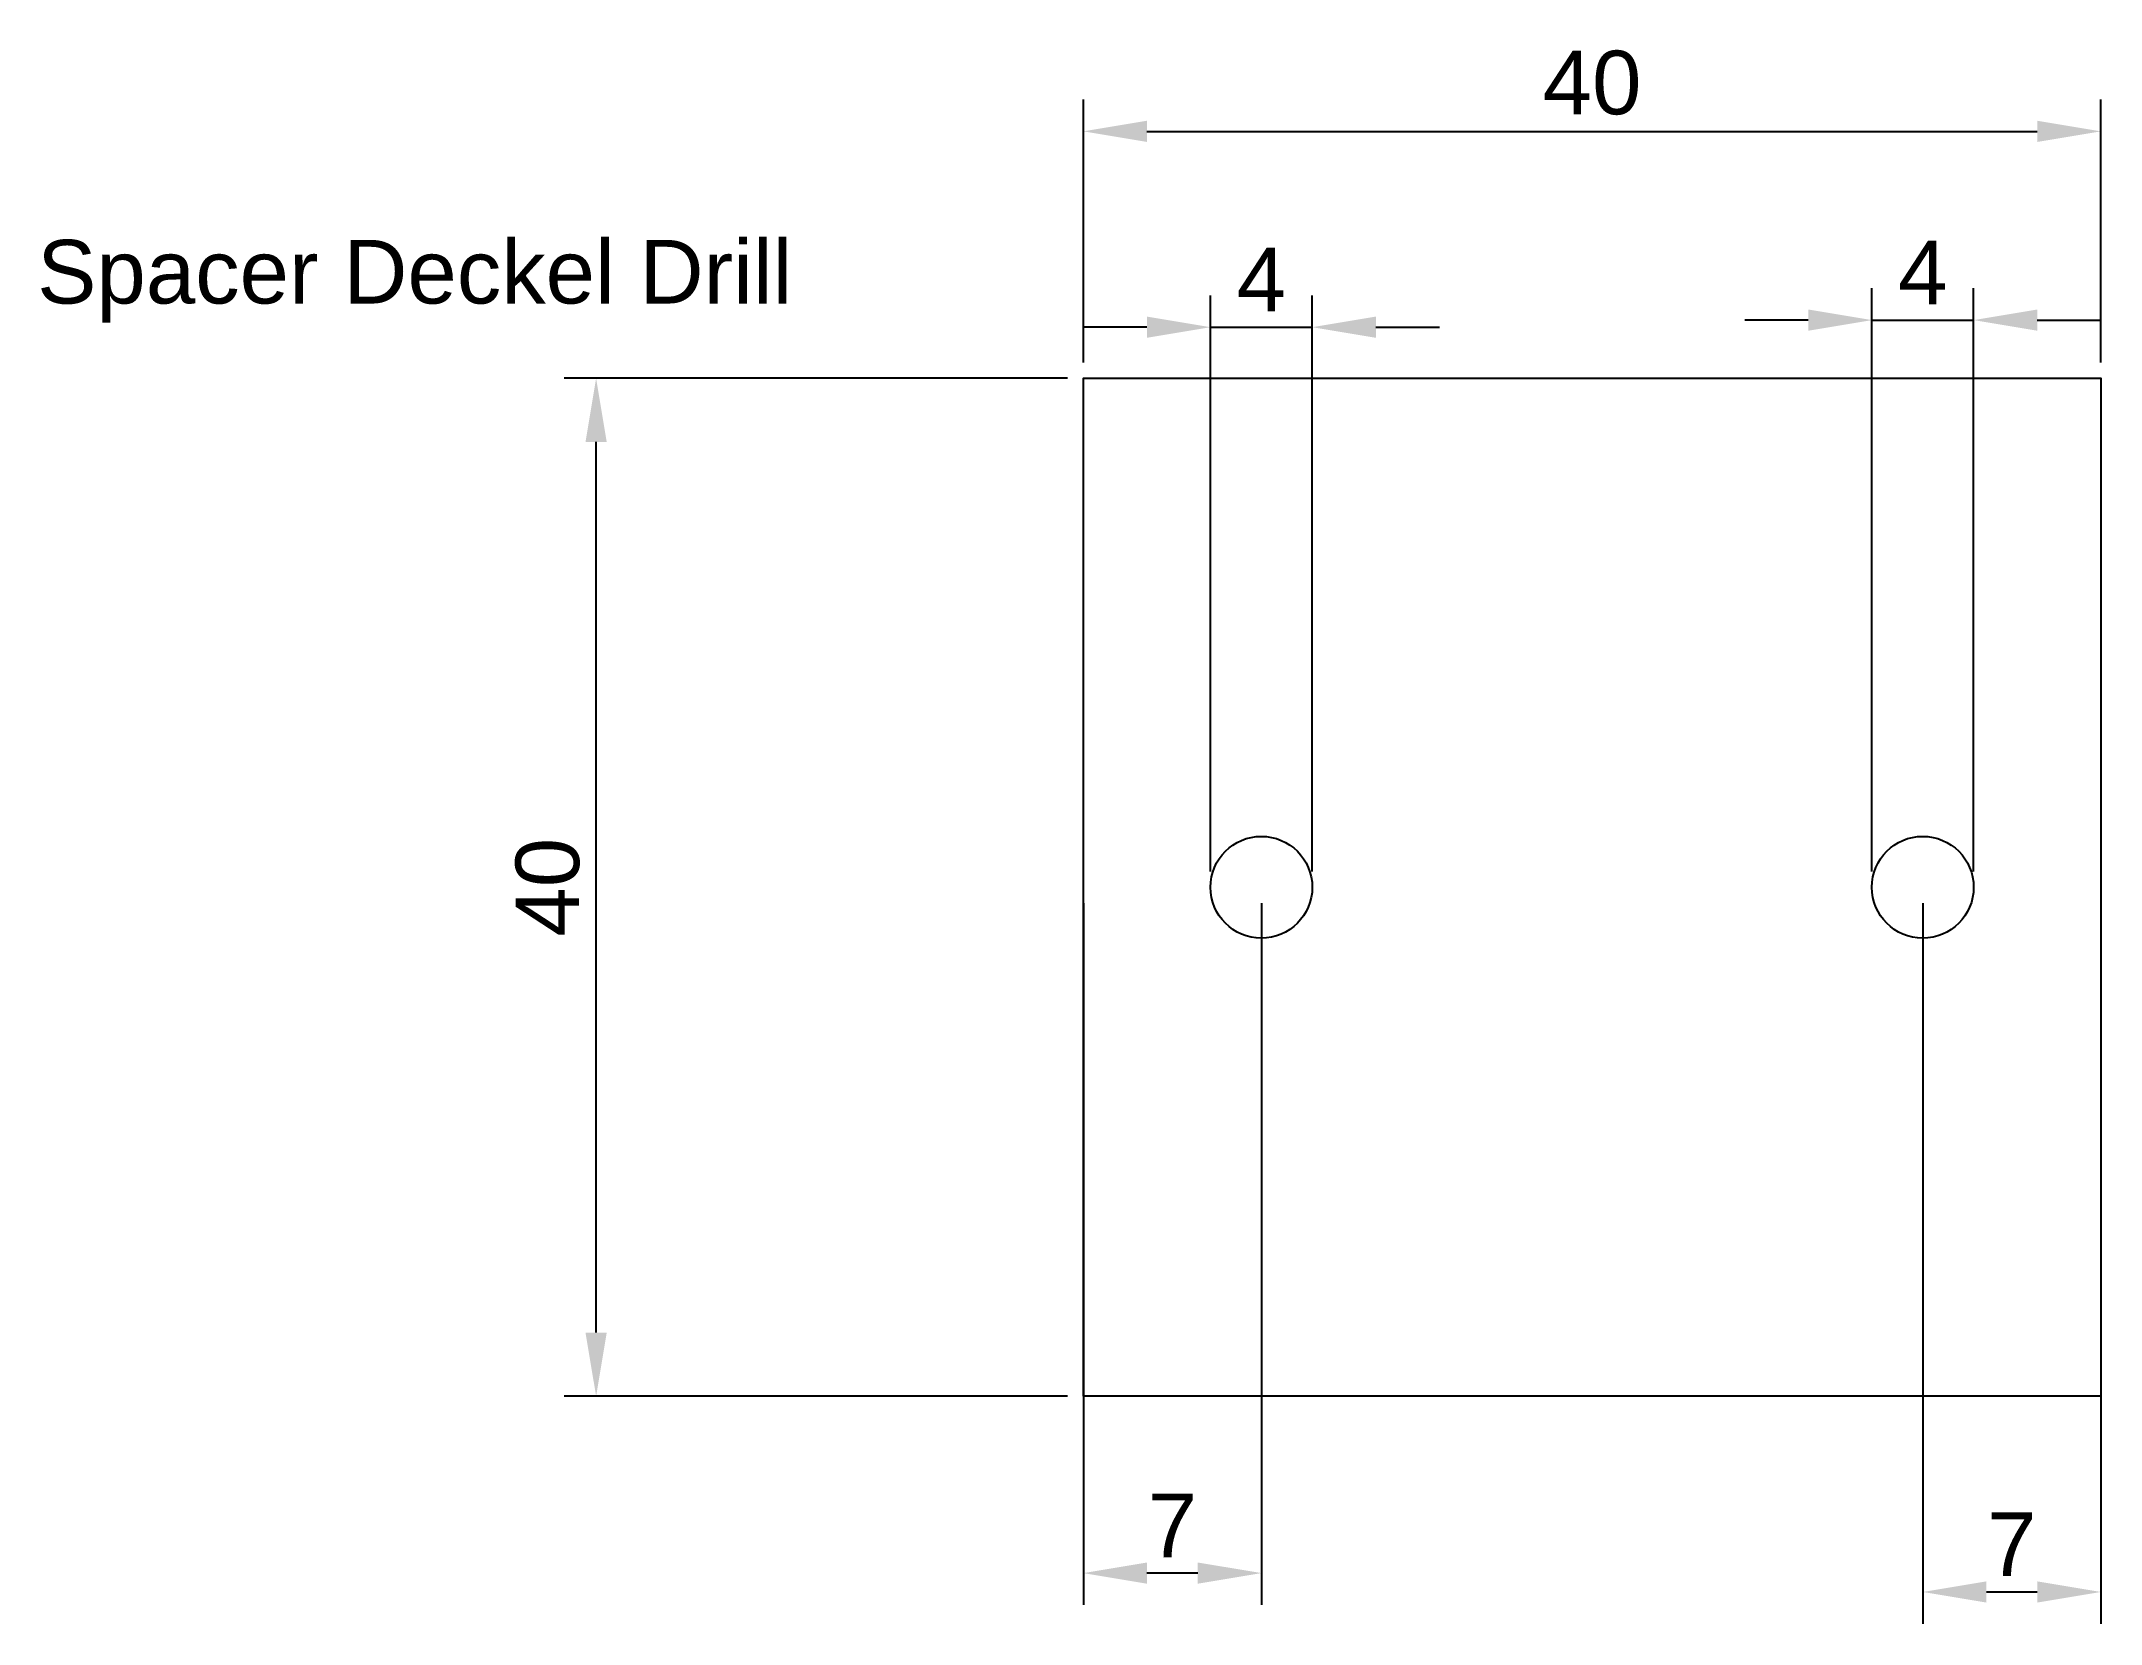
# Model space of a CAD drawing. Header units: millimetres. Extents: x -41 to 40, y -8.9 to 53.2.
import ezdxf

# ---------------------------------------------------------------- set-up
doc = ezdxf.new("R2010")
doc.units = ezdxf.units.MM
doc.styles.get("Standard").update_dxf_attribs({"font": 'arial.ttf'})
doc.dimstyles.new('ISO-25', dxfattribs={"dimtxt": 2.5, "dimasz": 2.5, "dimexe": 1.25, "dimexo": 0.625, "dimtad": 1, "dimtxsty": 'Standard', "dimcen": 2.5, "dimadec": 0, "dimazin": 0, "dimtfac": 1, "dimtmove": 0, "dimatfit": 3, "dimfxl": 1, "dimarcsym": 0})

# ---------------------------------------------------------------- blocks, each defined once
blk = doc.blocks.new('*D2')
at = {"color": 0, "lineweight": -2}
for p, q in [((-0.625, 40), (-20.404, 40)), ((-19.154, 2.5), (-19.154, 37.5)), ((-0.625, 0), (-20.404, 0))]:
    blk.add_line(p, q, dxfattribs=at)
at = {"color": 0}
for points in [[(-18.737, 37.5), (-19.571, 37.5), (-19.154, 40)], [(-19.571, 2.5), (-18.737, 2.5), (-19.154, 0)]]:
    blk.add_solid(points, dxfattribs=at)
at = {"layer": 'Defpoints', "color": 0}
for p in [(-19.154, 40), (0, 40), (0, 0)]:
    blk.add_point(p, dxfattribs=at)
at = {"color": 0, "insert": (-21.055, 20), "char_height": 2.5, "attachment_point": 5, "rotation": 90}
blk.add_mtext('40', dxfattribs=at)
blk = doc.blocks.new('*D3')
at = {"color": 0, "lineweight": -2}
for p, q in [((0, 19.375), (0, -8.199)), ((7, 19.375), (7, -8.199)), ((4.5, -6.949), (2.5, -6.949))]:
    blk.add_line(p, q, dxfattribs=at)
at = {"color": 0}
for points in [[(2.5, -6.533), (2.5, -7.366), (0, -6.949)], [(4.5, -7.366), (4.5, -6.533), (7, -6.949)]]:
    blk.add_solid(points, dxfattribs=at)
at = {"layer": 'Defpoints', "color": 0}
for p in [(0, 20), (7, 20), (0, -6.949)]:
    blk.add_point(p, dxfattribs=at)
at = {"color": 0, "insert": (3.5, -5.074), "char_height": 2.5, "attachment_point": 5}
blk.add_mtext('7', dxfattribs=at)
blk = doc.blocks.new('*D4')
at = {"color": 0, "lineweight": -2}
for p, q in [((33, 19.375), (33, -8.941)), ((40, 19.375), (40, -8.941)), ((35.5, -7.691), (37.5, -7.691))]:
    blk.add_line(p, q, dxfattribs=at)
at = {"color": 0}
for points in [[(35.5, -7.275), (35.5, -8.108), (33, -7.691)], [(37.5, -8.108), (37.5, -7.275), (40, -7.691)]]:
    blk.add_solid(points, dxfattribs=at)
at = {"layer": 'Defpoints', "color": 0}
for p in [(33, 20), (40, 20), (40, -7.691)]:
    blk.add_point(p, dxfattribs=at)
at = {"color": 0, "insert": (36.5, -5.816), "char_height": 2.5, "attachment_point": 5}
blk.add_mtext('7', dxfattribs=at)
blk = doc.blocks.new('*D5')
at = {"color": 0, "lineweight": -2}
for p, q in [((5, 20.625), (5, 43.257)), ((9, 20.625), (9, 43.257)), ((2.5, 42.007), (0, 42.007)), ((5, 42.007), (9, 42.007)), ((11.5, 42.007), (14, 42.007))]:
    blk.add_line(p, q, dxfattribs=at)
at = {"color": 0}
for points in [[(2.5, 41.59), (2.5, 42.423), (5, 42.007)], [(11.5, 42.423), (11.5, 41.59), (9, 42.007)]]:
    blk.add_solid(points, dxfattribs=at)
at = {"layer": 'Defpoints', "color": 0}
for p in [(9, 42.007), (5, 20), (9, 20)]:
    blk.add_point(p, dxfattribs=at)
at = {"color": 0, "insert": (7, 43.882), "char_height": 2.5, "attachment_point": 5}
blk.add_mtext('4', dxfattribs=at)
blk = doc.blocks.new('*D6')
at = {"color": 0, "lineweight": -2}
for p, q in [((31, 20.625), (31, 43.535)), ((35, 20.625), (35, 43.535)), ((28.5, 42.285), (26, 42.285)), ((31, 42.285), (35, 42.285)), ((37.5, 42.285), (40, 42.285))]:
    blk.add_line(p, q, dxfattribs=at)
at = {"color": 0}
for points in [[(28.5, 41.868), (28.5, 42.702), (31, 42.285)], [(37.5, 42.702), (37.5, 41.868), (35, 42.285)]]:
    blk.add_solid(points, dxfattribs=at)
at = {"layer": 'Defpoints', "color": 0}
for p in [(35, 42.285), (31, 20), (35, 20)]:
    blk.add_point(p, dxfattribs=at)
at = {"color": 0, "insert": (33, 44.16), "char_height": 2.5, "attachment_point": 5}
blk.add_mtext('4', dxfattribs=at)
blk = doc.blocks.new('*D7')
at = {"color": 0, "lineweight": -2}
for p, q in [((0, 40.625), (0, 50.952)), ((40, 40.625), (40, 50.952)), ((2.5, 49.702), (37.5, 49.702))]:
    blk.add_line(p, q, dxfattribs=at)
at = {"color": 0}
for points in [[(2.5, 50.119), (2.5, 49.286), (0, 49.702)], [(37.5, 49.286), (37.5, 50.119), (40, 49.702)]]:
    blk.add_solid(points, dxfattribs=at)
at = {"layer": 'Defpoints', "color": 0}
for p in [(40, 49.702), (0, 40), (40, 40)]:
    blk.add_point(p, dxfattribs=at)
at = {"color": 0, "insert": (20, 51.604), "char_height": 2.5, "attachment_point": 5}
blk.add_mtext('40', dxfattribs=at)

msp = doc.modelspace()

# ---------------------------------------------------------------- linework, layer by layer
msp.add_lwpolyline([(0, 0), (0, 40), (40, 40), (40, 0)], close=True)
for centre in [(7, 20), (33, 20)]:
    msp.add_circle(centre, 2)

# ---------------------------------------------------------------- texts
at = {"insert": (-41.129, 45.437), "char_height": 2.5, "width": 35.2336, "attachment_point": 1}
msp.add_mtext('{Spacer Deckel Drill}', dxfattribs=at)

# ---------------------------------------------------------------- dimensions: what is measured, and where the dimension line sits
dim = msp.add_linear_dim(base=(40, 49.702), p1=(0, 40), p2=(40, 40), dimstyle='ISO-25')
dim.commit()
dim.dimension.update_dxf_attribs({"geometry": '*D7', "text_midpoint": (20, 51.604)})
for p1, p2, distance, picture, middle in [((5, 20), (9, 20), 22.007, '*D5', (7, 43.882)), ((31, 20), (35, 20), 22.285, '*D6', (33, 44.16)), ((7, 20), (0, 20), 26.949, '*D3', (3.5, -5.074)), ((33, 20), (40, 20), -27.691, '*D4', (36.5, -5.816))]:
    dim = msp.add_aligned_dim(p1=p1, p2=p2, distance=distance, dimstyle='ISO-25')
    dim.commit()
    dim.dimension.update_dxf_attribs({"geometry": picture, "text_midpoint": middle})
dim = msp.add_linear_dim(base=(-19.154, 40), p1=(0, 0), p2=(0, 40), angle=90, dimstyle='ISO-25')
dim.commit()
dim.dimension.update_dxf_attribs({"geometry": '*D2', "text_midpoint": (-21.055, 20)})

doc.saveas('drawing.dxf')
